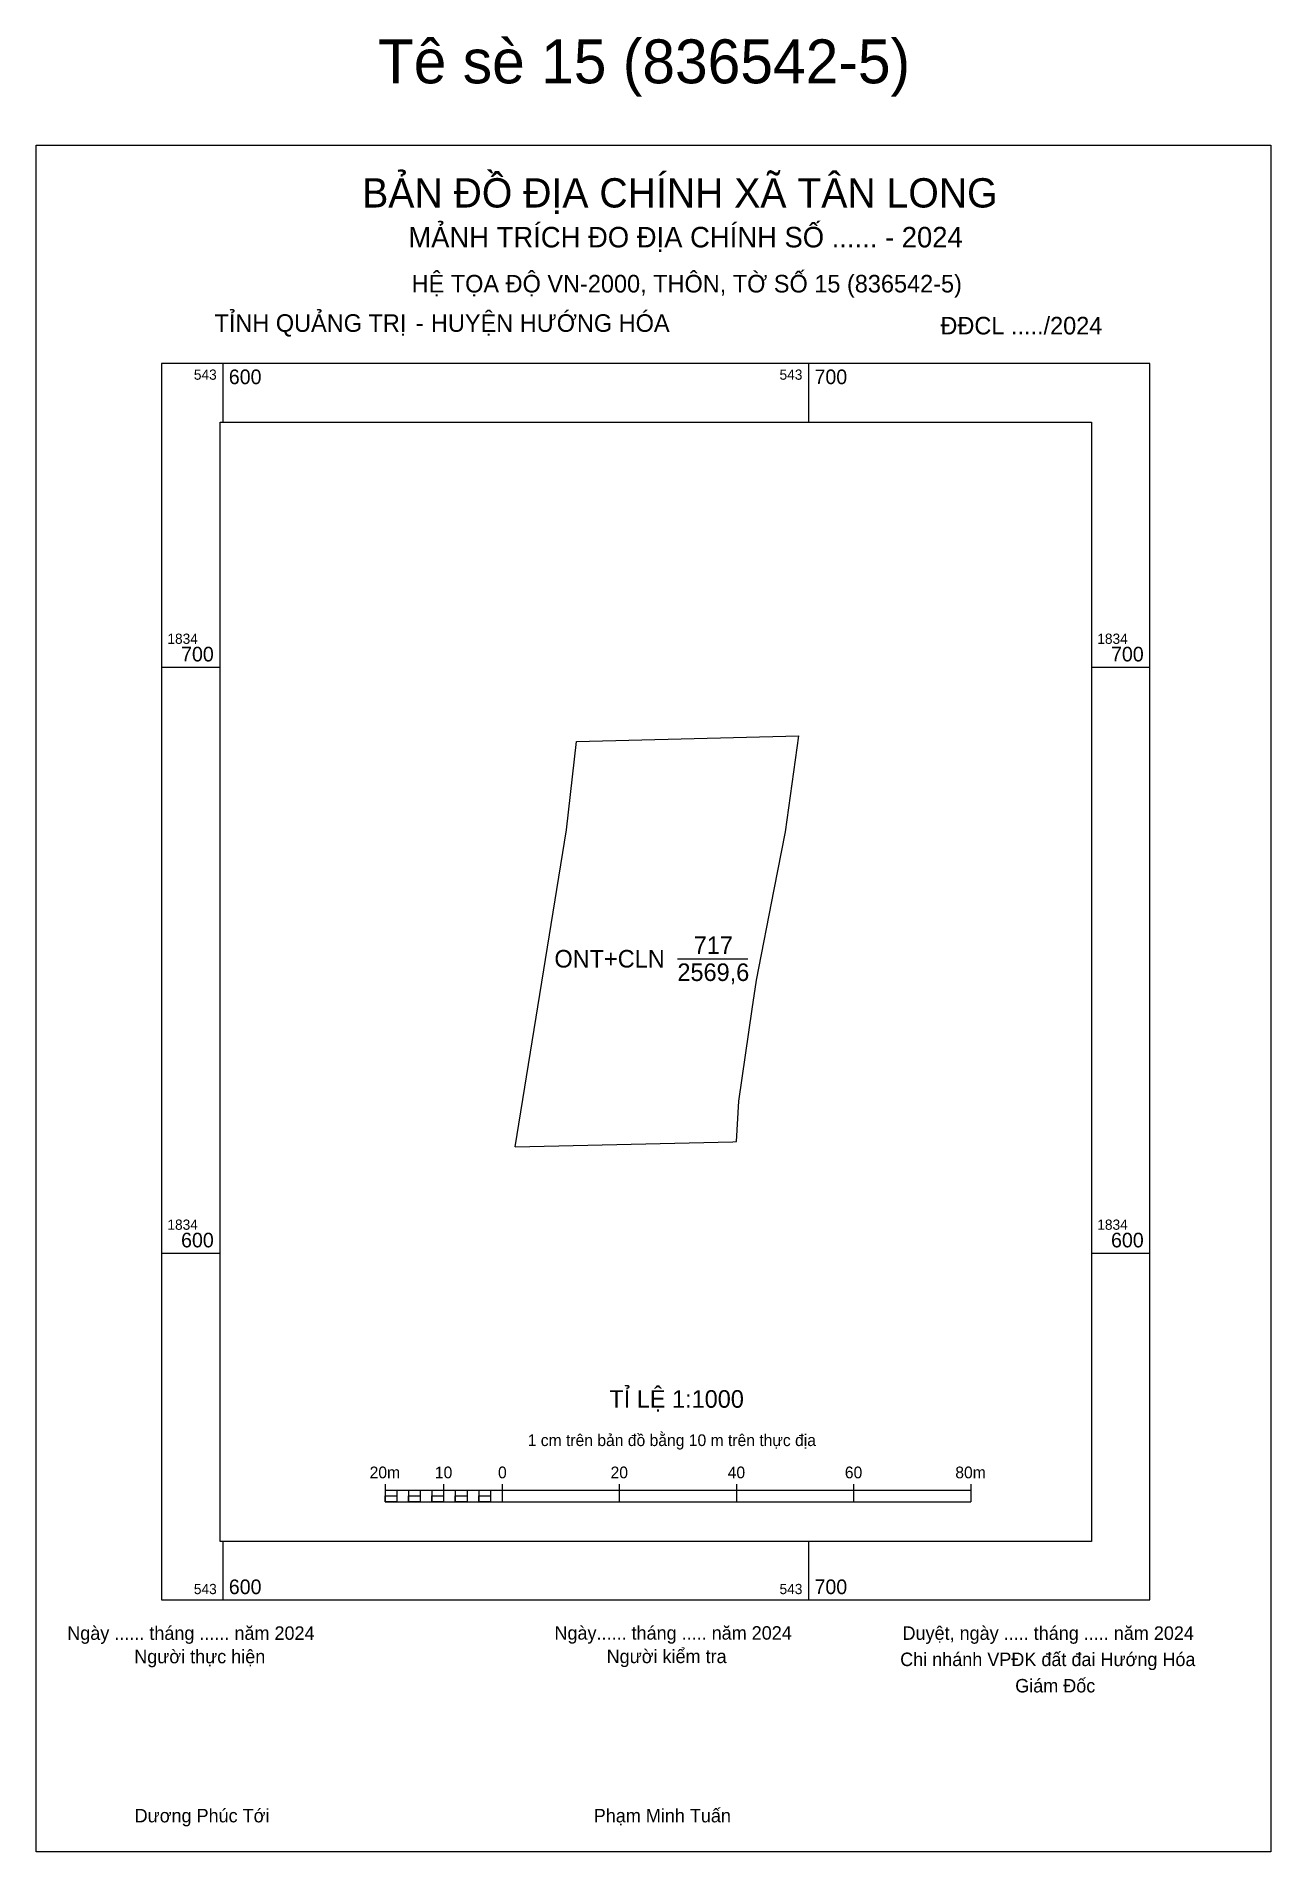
# Model space of a CAD drawing. Extents: x 543568 to 543779, y 1834498 to 1834808.
import ezdxf

# ---------------------------------------------------------------- set-up
doc = ezdxf.new("R2010")
doc.units = 0
for name, color, linetype in [('Level 1', 7, 'Continuous'), ('Level 10', 7, 'Continuous'), ('Level 13', 7, 'Continuous'), ('Level 2', 7, 'Continuous'), ('Level 23', 7, 'Continuous'), ('Level 6', 7, 'Continuous'), ('Level 62', 7, 'Continuous'), ('Level 63', 7, 'Continuous'), ('Level 9', 7, 'Continuous')]:
    doc.layers.add(name, color=color, linetype=linetype)

msp = doc.modelspace()

# ---------------------------------------------------------------- linework, layer by layer
at = {"layer": 'Level 1'}
for p, q in [((543568.13, 1834789.1), (543568.13, 1834789.1)), ((543778.89, 1834497.86), (543778.89, 1834497.86))]:
    msp.add_line(p, q, dxfattribs=at)
at = {"layer": 'Level 10'}
for points in [[(543649.91, 1834618.15), (543658.64, 1834672.27), (543660.38, 1834687.36)], [(543660.38, 1834687.36), (543698.31, 1834688.3)], [(543696.03, 1834671.92), (543698.31, 1834688.3)], [(543694.12, 1834662.1), (543696.03, 1834671.92)], [(543690.38, 1834641.67), (543691.1, 1834646.58), (543694.12, 1834662.1)], [(543687.68, 1834619.09), (543688.06, 1834625.93), (543690.38, 1834641.67)]]:
    msp.add_lwpolyline(points, dxfattribs=at)
at = {"layer": 'Level 2'}
msp.add_lwpolyline([(543568.13, 1834789.1), (543778.89, 1834789.1), (543778.89, 1834497.86), (543568.13, 1834497.86)], close=True, dxfattribs=at)
at = {"layer": 'Level 23'}
msp.add_lwpolyline([(543649.91, 1834618.15), (543687.04, 1834619), (543687.68, 1834619.09)], dxfattribs=at)
at = {"layer": 'Level 62'}
msp.add_lwpolyline([(543599.51, 1834741.82), (543748.28, 1834741.82), (543748.28, 1834550.82), (543599.51, 1834550.82)], close=True, dxfattribs=at)
at = {"layer": 'Level 63'}
for p, q in [((543568.13, 1834784.1), (543568.13, 1834789.1)), ((543568.13, 1834789.1), (543573.13, 1834789.1)), ((543568.13, 1834784.1), (543568.13, 1834789.1)), ((543568.13, 1834789.1), (543573.13, 1834789.1)), ((543773.89, 1834789.1), (543778.89, 1834789.1)), ((543773.89, 1834789.1), (543778.89, 1834789.1)), ((543778.89, 1834789.1), (543778.89, 1834784.1)), ((543778.89, 1834789.1), (543778.89, 1834784.1)), ((543568.13, 1834784.1), (543568.13, 1834784.1)), ((543568.13, 1834784.1), (543568.13, 1834784.1)), ((543600, 1834751.82), (543600, 1834741.82)), ((543700, 1834751.82), (543700, 1834741.82)), ((543589.51, 1834700), (543599.51, 1834700)), ((543748.28, 1834700), (543758.28, 1834700)), ((543589.51, 1834600), (543599.51, 1834600)), ((543748.28, 1834600), (543758.28, 1834600)), ((543627.67, 1834560.59), (543627.67, 1834557.59)), ((543627.67, 1834559.59), (543727.67, 1834559.59)), ((543629.67, 1834559.59), (543629.67, 1834557.59)), ((543631.67, 1834559.59), (543631.67, 1834557.59)), ((543633.67, 1834559.59), (543633.67, 1834557.59)), ((543635.67, 1834559.59), (543635.67, 1834557.59)), ((543637.67, 1834560.59), (543637.67, 1834557.59)), ((543637.67, 1834559.59), (543637.67, 1834557.59)), ((543639.67, 1834559.59), (543639.67, 1834557.59)), ((543641.67, 1834559.59), (543641.67, 1834557.59)), ((543643.67, 1834559.59), (543643.67, 1834557.59)), ((543645.67, 1834559.59), (543645.67, 1834557.59)), ((543647.67, 1834560.59), (543647.67, 1834557.59)), ((543647.67, 1834559.59), (543647.67, 1834557.59)), ((543667.67, 1834560.59), (543667.67, 1834557.59)), ((543687.67, 1834560.59), (543687.67, 1834557.59)), ((543707.67, 1834560.59), (543707.67, 1834557.59)), ((543727.67, 1834560.59), (543727.67, 1834557.59)), ((543627.67, 1834557.59), (543727.67, 1834557.59)), ((543600, 1834550.82), (543600, 1834540.82)), ((543700, 1834550.82), (543700, 1834540.82)), ((543568.13, 1834497.86), (543568.13, 1834502.86)), ((543568.13, 1834497.86), (543568.13, 1834502.86)), ((543778.89, 1834502.86), (543778.89, 1834497.86)), ((543778.89, 1834502.86), (543778.89, 1834497.86)), ((543573.13, 1834497.86), (543568.13, 1834497.86)), ((543573.13, 1834497.86), (543568.13, 1834497.86)), ((543778.89, 1834497.86), (543773.89, 1834497.86)), ((543778.89, 1834497.86), (543773.89, 1834497.86))]:
    msp.add_line(p, q, dxfattribs=at)
for points in [[(543589.51, 1834751.82), (543589.51, 1834540.82), (543758.28, 1834540.82), (543758.28, 1834751.82)], [(543627.67, 1834558.59), (543629.67, 1834558.59), (543629.67, 1834557.59), (543627.67, 1834557.59)], [(543627.67, 1834558.59), (543629.67, 1834558.59), (543629.67, 1834557.59), (543627.67, 1834557.59)], [(543631.67, 1834558.59), (543633.67, 1834558.59), (543633.67, 1834557.59), (543631.67, 1834557.59)], [(543635.67, 1834558.59), (543637.67, 1834558.59), (543637.67, 1834557.59), (543635.67, 1834557.59)], [(543639.67, 1834558.59), (543641.67, 1834558.59), (543641.67, 1834557.59), (543639.67, 1834557.59)], [(543643.67, 1834558.59), (543645.67, 1834558.59), (543645.67, 1834557.59), (543643.67, 1834557.59)]]:
    msp.add_lwpolyline(points, close=True, dxfattribs=at)
at = {"layer": 'Level 9'}
msp.add_line((543677.58, 1834650.26), (543689.61, 1834650.26), dxfattribs=at)

# ---------------------------------------------------------------- texts
at = {"layer": 'Level 13'}
for s, p in [('ONT+CLN', (543656.59, 1834648.76)), ('717', (543680.37, 1834651.06)), ('2569,6', (543677.59, 1834646.46))]:
    msp.add_text(s, height=3, dxfattribs=at).set_placement(p)
at = {"layer": 'Level 6'}
for s, p in [('HỆ TỌA ÐỘ VN-2000, THÔN, TỜ SỐ 15 (836542-5)', (543632.21, 1834763.97)), ('TỈ LỆ 1:1000', (543665.97, 1834573.63))]:
    msp.add_text(s, height=3, dxfattribs=at).set_placement(p)
at = {"layer": 'Level 63'}
for s, height, p in [('Tê sè 15 (836542-5)', 7.5, (543626.45, 1834799.66)), ('BẢN ĐỒ ĐỊA CHÍNH XÃ TÂN LONG', 5, (543623.77, 1834778.47)), ('MẢNH TRÍCH ĐO ĐỊA CHÍNH SỐ ...... - 2024', 3.5, (543631.65, 1834771.66)), ('TỈNH QUẢNG TRỊ', 3, (543598.55, 1834757.25)), (' HUYỆN HƯỚNG HÓA', 3, (543634.4, 1834757.25)), ('ĐĐCL ...../2024', 3, (543722.5, 1834756.81)), ('-', 3, (543632.92, 1834757.25)), ('543', 1.75, (543595.03, 1834749.07)), ('600', 2.5, (543601, 1834748.32)), ('543', 1.75, (543695.03, 1834749.07)), ('700', 2.5, (543701, 1834748.32)), ('1834', 1.75, (543590.51, 1834704)), ('1834', 1.75, (543749.28, 1834704)), ('700', 2.5, (543592.85, 1834701)), ('700', 2.5, (543751.63, 1834701)), ('1834', 1.75, (543590.51, 1834604)), ('1834', 1.75, (543749.28, 1834604)), ('600', 2.5, (543592.85, 1834601)), ('600', 2.5, (543751.63, 1834601)), ('1 cm trên bản đồ bằng 10 m trên thực địa', 2, (543652.03, 1834567.09)), ('20m', 2, (543625.04, 1834561.59)), ('10', 2, (543636.18, 1834561.59)), ('0', 2, (543646.96, 1834561.59)), ('20', 2, (543666.18, 1834561.59)), ('40', 2, (543686.18, 1834561.59)), ('60', 2, (543706.18, 1834561.59)), ('80m', 2, (543725.04, 1834561.59)), ('543', 1.75, (543595.03, 1834541.82)), ('600', 2.5, (543601, 1834541.82)), ('543', 1.75, (543695.03, 1834541.82)), ('700', 2.5, (543701, 1834541.82)), ('Ngày ...... tháng ...... năm 2024', 2.3, (543573.41, 1834534.02)), ('Ngày...... tháng ..... năm 2024', 2.3, (543656.6, 1834534.05)), ('Duyệt, ngày ..... tháng ..... năm 2024', 2.3, (543716.03, 1834534.02)), ('Người thực hiện', 2.3, (543584.85, 1834530.02)), ('Người kiểm tra', 2.3, (543665.51, 1834530.05)), ('Chi nhánh VPĐK đất đai Hướng Hóa', 2.3, (543715.63, 1834529.54)), ('Giám Đốc', 2.3, (543735.27, 1834525.04)), ('Dương Phúc Tới', 2.3, (543584.92, 1834502.87)), ('Phạm Minh Tuấn', 2.3, (543663.31, 1834502.87))]:
    msp.add_text(s, height=height, dxfattribs=at).set_placement(p)

doc.saveas('drawing.dxf')
